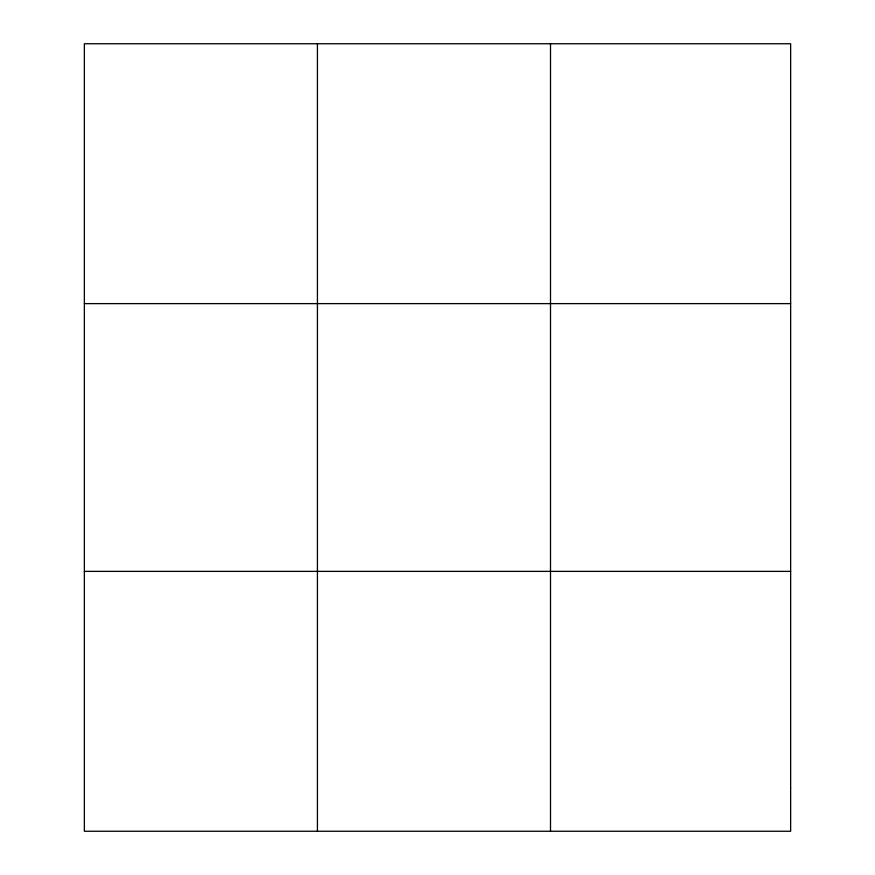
<?xml version="1.0" encoding="UTF-8"?>
<svg xmlns="http://www.w3.org/2000/svg" width="875" height="875" viewBox="0 0 875 875"><rect width="100%" height="100%" fill="white"/><g stroke="black" fill="none" stroke-linecap="round" stroke-linejoin="round"><path stroke-width="1.31" d="M317.428 43.75L317.428 831.25M550.506 43.75L550.506 831.25M84.361 303.625L790.639 303.625M84.361 571.375L790.639 571.375M790.639 787.938L790.639 831.25L84.361 831.25L84.361 43.75L790.639 43.75L790.639 787.938"/></g></svg>
